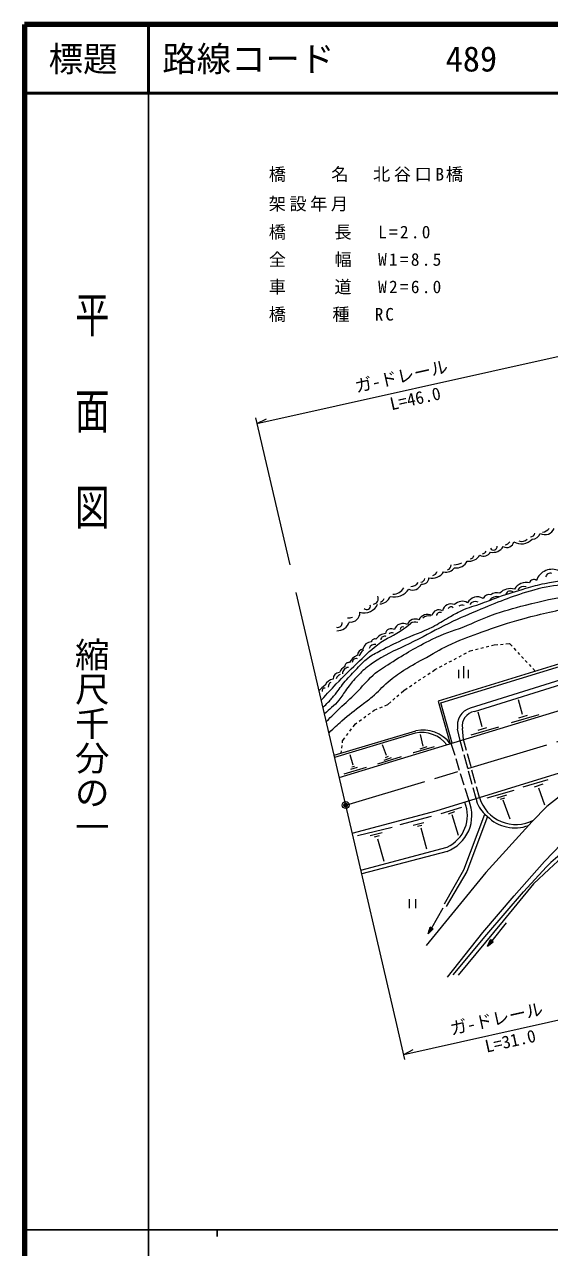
# Model space of a CAD drawing. Units: millimetres, scale not verified. Extents: x 40000 to 680000, y 20000 to 380000.
# Drawn here: x 40000 to 116232, y 202409 to 380000 of the extents above; entities that cross this region are included whole.
import ezdxf
from ezdxf.enums import TextEntityAlignment as Align

# ---------------------------------------------------------------- set-up
doc = ezdxf.new("R2010")
doc.units = ezdxf.units.MM
doc.header["$LTSCALE"] = 1000
doc.header["$PDMODE"] = 32
doc.header["$PDSIZE"] = 500
doc.linetypes.add('CHAIN', pattern=[18.5, 12, -1.5, 3.5, -1.5])
for name, color, linetype, lineweight in [('M-BGD', 7, 'Continuous', 13), ('M-BMK', 2, 'CHAIN', 13), ('M-BMK-SRVR', 3, 'Continuous', 13), ('M-STR-HTXT', 7, 'Continuous', 13), ('M-STR-STR1', 1, 'Continuous', 13), ('M-TTL', 2, 'Continuous', 140), ('M-TTL-BAND', 7, 'Continuous', 25), ('M-TTL-LINE', 7, 'Continuous', 50)]:
    doc.layers.add(name, color=color, linetype=linetype, lineweight=lineweight)
doc.layers.add('M-OTRS', color=6, linetype='Continuous')
doc.layers.add('M-TTL-TXT', color=7, linetype='Continuous')
doc.styles.add('@ＭＳ ゴシック', font='')
doc.styles.add('ＭＳ ゴシック', font='')
doc.styles.get('@ＭＳ ゴシック').set_extended_font_data('@MS Gothic')
doc.styles.get('ＭＳ ゴシック').set_extended_font_data('MS Gothic')

msp = doc.modelspace()

# ---------------------------------------------------------------- linework, layer by layer
at = {"layer": 'M-BGD'}
for p, q in [((106268, 289430), (106657, 289524)), ((107045, 289619), (107434, 289714)), ((107823, 289808), (108193, 289898)), ((108193, 289898), (108705, 289950)), ((109103, 289990), (109501, 290029)), ((109899, 290069), (110412, 290120)), ((110412, 290120), (110797, 289707)), ((122439, 288621), (100068, 281721)), ((100436, 281491), (122522, 288292)), ((102390, 287807), (102743, 287995)), ((103096, 288183), (103449, 288372)), ((103802, 288560), (104155, 288748)), ((104508, 288936), (104732, 289055)), ((104732, 289055), (105102, 289146)), ((105491, 289240), (105879, 289335)), ((111070, 289414), (111343, 289121)), ((111615, 288829), (111888, 288536)), ((112161, 288244), (112434, 287951)), ((99221, 286056), (99695, 286371)), ((99695, 286371), (99919, 286490)), ((100272, 286678), (100625, 286866)), ((100978, 287055), (101331, 287243)), ((101684, 287431), (102037, 287619)), ((103078, 285062), (103078, 286287)), ((103778, 285062), (103778, 286812)), ((104478, 285062), (104478, 286287)), ((122989, 286440), (104720, 280749)), ((105332, 280256), (123891, 286040)), ((112706, 287658), (112979, 287366)), ((113252, 287073), (113524, 286780)), ((113797, 286488), (114183, 286074)), ((85709, 270644), (132581, 284961)), ((96555, 284287), (96888, 284508)), ((97221, 284729), (97555, 284950)), ((97888, 285172), (98221, 285393)), ((98555, 285614), (98888, 285835)), ((94077, 282421), (94376, 282686)), ((94676, 282951), (95081, 283309)), ((95081, 283309), (95555, 283624)), ((95888, 283845), (96221, 284066)), ((90776, 280425), (91222, 280613)), ((91591, 280768), (91959, 280924)), ((92328, 281080), (92773, 281268)), ((92773, 281268), (93178, 281626)), ((93478, 281891), (93777, 282156)), ((100068, 281721), (101816, 275564)), ((102116, 275655), (100436, 281491)), ((112313, 279820), (111747, 281937)), ((88601, 278850), (88925, 279084)), ((89249, 279319), (89573, 279553)), ((89897, 279788), (90221, 280023)), ((90545, 280257), (90776, 280425)), ((106443, 278027), (105878, 280144)), ((110709, 278624), (114732, 279820)), ((111761, 279321), (113023, 279715)), ((84948, 273914), (96814, 277452)), ((96715, 277077), (85033, 273546)), ((86756, 276747), (86997, 277066)), ((87239, 277384), (87480, 277703)), ((87722, 278022), (88045, 278448)), ((88045, 278448), (88277, 278615)), ((103268, 276007), (102888, 277659)), ((103759, 276157), (103583, 277776)), ((104839, 276831), (108863, 278027)), ((105891, 277528), (107153, 277922)), ((86073, 274916), (86116, 275313)), ((86159, 275711), (86191, 276002)), ((86191, 276002), (86514, 276428)), ((92561, 273858), (91991, 275383)), ((97894, 275217), (97482, 276917)), ((99787, 265795), (135229, 276793)), ((104184, 274602), (103759, 276157)), ((85998, 274227), (86029, 274518)), ((87705, 272473), (87301, 273946)), ((91290, 272640), (94752, 273709)), ((92236, 273192), (93297, 273569)), ((92412, 273578), (92876, 273762)), ((96430, 274279), (96527, 274288)), ((96527, 274288), (99525, 275164)), ((97447, 274831), (98481, 275164)), ((104842, 272190), (104315, 274119)), ((86399, 271167), (89677, 272149)), ((87372, 271860), (88371, 272175)), ((87529, 272193), (87924, 272324)), ((105499, 269778), (104973, 271707)), ((112422, 269303), (116024, 270368)), ((106055, 267740), (105631, 269296)), ((107165, 267699), (111091, 268839)), ((114039, 269316), (115315, 269737)), ((114631, 269158), (115499, 266700)), ((118764, 268705), (115827, 266450)), ((108646, 267699), (110031, 268137)), ((109128, 267489), (109733, 267690)), ((109470, 267410), (110449, 264658)), ((115827, 266450), (113705, 264268)), ((87589, 262568), (99787, 265795)), ((94540, 263857), (99076, 265060)), ((100523, 265428), (103520, 266351)), ((101559, 265407), (102497, 265740)), ((102068, 265284), (102970, 262304)), ((103805, 257260), (106850, 265343)), ((107205, 265014), (104223, 257013)), ((106850, 265343), (107205, 265014)), ((88348, 262240), (93377, 263463)), ((96453, 263739), (97992, 264133)), ((97085, 263601), (97676, 263759)), ((97538, 263364), (98386, 260288)), ((113705, 264268), (107005, 256866)), ((90202, 262260), (91918, 262654)), ((90833, 262023), (91563, 262220)), ((91247, 261747), (92154, 258513)), ((88838, 257207), (101347, 260540)), ((101347, 259928), (88960, 256683)), ((115492, 258468), (117977, 261051)), ((111114, 253454), (115492, 258468)), ((112447, 254080), (115800, 257709)), ((107005, 256866), (98308, 246246)), ((100959, 252320), (103805, 257260)), ((104223, 257013), (101245, 251925)), ((116155, 257354), (113926, 255204)), ((107107, 247858), (112447, 254080)), ((113926, 255204), (109489, 249840)), ((95850, 253008), (95850, 251708)), ((96825, 251708), (96825, 253008)), ((106558, 248149), (111114, 253454)), ((100743, 251698), (99104, 248805)), ((98610, 247935), (98886, 248928)), ((98610, 247935), (99104, 248805)), ((98610, 247935), (99321, 248682)), ((99060, 248830), (98666, 248134)), ((98721, 248332), (99017, 248854)), ((99147, 248780), (98753, 248084)), ((98973, 248879), (98776, 248531)), ((98831, 248730), (98930, 248904)), ((99321, 248682), (98886, 248928)), ((98895, 248234), (99191, 248756)), ((99234, 248731), (99037, 248383)), ((99179, 248532), (99278, 248706)), ((109489, 249840), (102976, 241981)), ((109929, 249558), (107853, 246960)), ((101411, 241680), (106558, 248149)), ((102249, 242020), (107107, 247858)), ((107229, 246179), (107658, 247116)), ((107229, 246179), (107853, 246960)), ((107814, 246992), (107315, 246367)), ((107892, 246929), (107393, 246304)), ((107400, 246554), (107775, 247023)), ((107736, 247054), (107486, 246742)), ((107557, 246429), (107931, 246898)), ((107572, 246929), (107697, 247085)), ((108048, 246804), (107658, 247116)), ((107970, 246867), (107720, 246554)), ((107229, 246179), (108048, 246804)), ((107884, 246679), (108009, 246836))]:
    msp.add_line(p, q, dxfattribs=at)
for centre, radius, start, end in [((113464, 306249), 655, 269.05852, 351.002), ((113702, 306541), 1268, 270.04578, 339.07927), ((115567, 307370), 1450, 242.04084, 338.35723), ((114898, 307981), 1742, 280.84806, 318.30762), ((108038, 305061), 1714, 256.64771, 329.16382), ((108105, 304198), 515, 208.48602, 8.24465), ((110009, 305121), 1064, 241.98306, 347.56722), ((109625, 305423), 1000, 279.46097, 326.16176), ((112155, 306620), 2052, 237.33853, 319.00108), ((112216, 306107), 1164, 248.42027, 312.76927), ((102735, 302840), 1739, 260.28485, 333.81635), ((104525, 303908), 1849, 262.88229, 328.67529), ((104740, 302923), 497, 268.64513, 359.3447), ((106644, 303959), 1148, 241.93565, 330.4719), ((106434, 303789), 656, 275.64473, 335.96196), ((99189, 301509), 1926, 255.9275, 329.61326), ((99077, 300874), 887, 282.71913, 338.74508), ((101223, 301968), 1481, 255.44722, 325.35319), ((101199, 301517), 747, 288.58792, 1.52075), ((102436, 303611), 2058, 267.80189, 301.29737), ((116604, 298486), 2403, 64.57517, 160.97995), ((116347, 299624), 702, 73.16137, 164.657), ((96397, 299157), 1276, 242.36486, 341.3821), ((96092, 299731), 1317, 269.73388, 324.50873), ((97507, 299671), 646, 275.30002, 351.12016), ((97792, 299660), 929, 258.48911, 358.78927), ((112907, 296879), 2106, 78.3093, 147.38351), ((112470, 297469), 945, 66.36993, 153.11129), ((113936, 298792), 621, 50.29535, 166.12162), ((90568, 296630), 798, 275.66979, 24.98405), ((91564, 297454), 1597, 271.67681, 342.06298), ((91233, 297166), 1136, 292.52375, 331.90592), ((93716, 299357), 2477, 255.22177, 327.51948), ((93332, 299361), 2109, 274.09309, 326.72908), ((105765, 295282), 1605, 59.57979, 152.30694), ((107502, 296175), 1046, 77.8915, 152.03408), ((108531, 295671), 1248, 74.47547, 141.70539), ((108638, 295854), 1627, 76.32162, 124.28808), ((110558, 295975), 2119, 74.24334, 136.41787), ((110542, 297036), 698, 53.38204, 159.49872), ((89323, 296662), 2118, 252.58501, 337.48062), ((89721, 295546), 511, 220.29116, 16.78882), ((100175, 293970), 1042, 59.82825, 167.97586), ((101927, 294610), 1256, 66.23114, 167.99375), ((101926, 295009), 436, 42.56857, 152.49664), ((103553, 294726), 1523, 58.71014, 137.30469), ((103520, 294919), 770, 64.33243, 127.33715), ((105438, 295310), 915, 62.25343, 150.28804), ((85488, 293102), 648, 253.91292, 6.17618), ((85403, 293861), 1890, 268.38047, 341.05239), ((87052, 295259), 1429, 263.68753, 293.90729), ((87393, 294532), 1301, 261.0327, 4.80217), ((94973, 291699), 1339, 61.37886, 161.30288), ((96728, 292490), 1178, 62.97597, 160.95517), ((96729, 292135), 1102, 70.78231, 126.75922), ((98516, 292967), 1378, 62.34406, 155.4781), ((98672, 293024), 1105, 74.12905, 137.44453), ((100349, 294086), 548, 68.87918, 169.92265), ((92609, 289677), 1895, 95.82592, 146.10159), ((93245, 291426), 840, 56.76137, 170.62001), ((93353, 291090), 602, 65.53816, 132.64239), ((94910, 292135), 388, 62.64389, 175.69134), ((90404, 289076), 1278, 91.15502, 170.17045), ((90839, 289170), 807, 76.59598, 163.23132), ((90837, 290319), 460, 64.48393, 175.74353), ((92315, 290584), 598, 68.12061, 172.16216), ((89374, 286155), 2491, 117.13341, 151.60343), ((88178, 287345), 584, 72.15946, 177.32212), ((89242, 288430), 870, 96.37042, 183.69715), ((89717, 288116), 1121, 115.91772, 171.7461), ((87456, 285136), 1897, 120.28353, 155.84944), ((87041, 285751), 877, 90.74251, 182.63789), ((87082, 286766), 583, 80.04476, 179.1315), ((85009, 283537), 1431, 97.85692, 159.12805), ((84880, 283832), 768, 123.20706, 182.61397), ((85759, 284968), 945, 92.02701, 180.83718), ((86096, 284770), 864, 106.02861, 163.97139), ((85413, 281078), 3441, 120.39257, 140.26259), ((83568, 283248), 377, 78.9007, 192.60041), ((105605, 278136), 2758, 108.69942, 189.94813), ((105731, 278118), 2175, 100.58131, 189.03314), ((97711, 272616), 4571, 37.73816, 102.58423), ((97834, 272584), 4974, 36.8034, 101.83778), ((150943, 220402), 51253, 102.43111, 133.29024), ((150768, 219782), 51085, 101.89763, 132.65312), ((99372, 265156), 5588, 290.69641, 22.24672), ((99229, 265154), 5078, 294.66084, 22.28272), ((109378, 268285), 3879, 190.37193, 229.33936), ((111331, 269353), 5516, 196.99579, 297.82394), ((111214, 268992), 5648, 224.77854, 290.52076)]:
    msp.add_arc(centre, radius, start, end, dxfattribs=at)
for points, knots in [([(83337, 280830), (83717, 281184), (83821, 281287), (84116, 281595), (84540, 282036), (84753, 282306), (85142, 282778), (85726, 283488), (85979, 283944), (86575, 284645), (87215, 285398), (87606, 285792), (88297, 286499), (88880, 287094), (89164, 287483), (89832, 287981), (90515, 288490), (90962, 288683), (91712, 289086), (92905, 289724), (93588, 290055), (94815, 290624), (96533, 291419), (97582, 291677), (99269, 292537), (100204, 293014), (100666, 293393), (101583, 293904), (102313, 294311), (102715, 294559), (103476, 294903), (104609, 295416), (105305, 295550), (106472, 295979), (107408, 296324), (107924, 296542), (108865, 296873), (110391, 297411), (111258, 297683), (112809, 298144), (113872, 298461), (114477, 298610), (115561, 298846), (117397, 299245), (118461, 299276), (120305, 299636), (121874, 299942), (122753, 300117), (124308, 300484), (126738, 301058), (128088, 301422), (130501, 302062), (132352, 302553), (133393, 302817), (135234, 303344), (138534, 304287), (140366, 304872), (143660, 305834), (145575, 306392), (146657, 306674), (148571, 307234), (151449, 308076), (153040, 308623), (155932, 309418), (157636, 309886), (158603, 310105), (160330, 310483), (162605, 310981), (163890, 311229), (166197, 311543), (167782, 311759), (168688, 311714), (170279, 311878), (171965, 312052), (172921, 312082), (174589, 312381), (175794, 312597), (176214, 312687), (177653, 313047)], [0, 0, 0, 0, 1, 1, 1, 2, 2, 2, 3, 3, 3, 4, 4, 4, 5, 5, 5, 6, 6, 6, 7, 7, 7, 8, 8, 8, 9, 9, 9, 10, 10, 10, 11, 11, 11, 12, 12, 12, 13, 13, 13, 14, 14, 14, 15, 15, 15, 16, 16, 16, 17, 17, 17, 18, 18, 18, 19, 19, 19, 20, 20, 20, 21, 21, 21, 22, 22, 22, 23, 23, 23, 24, 24, 24, 25, 25, 25, 26, 26, 26, 26]), ([(177785, 312776), (176564, 312282), (176187, 312160), (175141, 311829), (173230, 311225), (172099, 311103), (170132, 310725), (167906, 310297), (166640, 310164), (164412, 309745), (162295, 309347), (161123, 309055), (159013, 308616), (157858, 308376), (157205, 308270), (156055, 308005), (153528, 307422), (152102, 307133), (149606, 306427), (147846, 305929), (146852, 305663), (145129, 305046), (143299, 304391), (142307, 303937), (140495, 303232), (139237, 302743), (138550, 302419), (137270, 301989), (134628, 301104), (133063, 300894), (130358, 300224), (128744, 299825), (127859, 299500), (126216, 299238), (124902, 299029), (124151, 299023), (122824, 298923), (121178, 298799), (120246, 298854), (118604, 298686), (116776, 298500), (115741, 298366), (113969, 297878), (110886, 297028), (109233, 296296), (106273, 295087), (104434, 294336), (103407, 293901), (101619, 293036), (99594, 292056), (98509, 291408), (96501, 290393), (94650, 289457), (93545, 289062), (91748, 288027), (90964, 287574), (90540, 287289), (89820, 286740), (89118, 286204), (88770, 285844), (88164, 285201), (87569, 284571), (87289, 284170), (86763, 283481), (86301, 282874), (86128, 282469), (85639, 281883), (85262, 281432), (85023, 281201), (84594, 280799), (84203, 280432), (84058, 280313), (83553, 279904)], [0, 0, 0, 0, 1, 1, 1, 2, 2, 2, 3, 3, 3, 4, 4, 4, 5, 5, 5, 6, 6, 6, 7, 7, 7, 8, 8, 8, 9, 9, 9, 10, 10, 10, 11, 11, 11, 12, 12, 12, 13, 13, 13, 14, 14, 14, 15, 15, 15, 16, 16, 16, 17, 17, 17, 18, 18, 18, 19, 19, 19, 20, 20, 20, 21, 21, 21, 22, 22, 22, 23, 23, 23, 24, 24, 24, 24]), ([(83818, 278766), (84750, 279699), (84993, 279940), (85758, 280680), (86685, 281579), (87247, 282038), (88164, 282948), (89145, 283924), (89578, 284589), (90609, 285512), (91496, 286306), (92112, 286605), (93114, 287248), (95423, 288729), (96744, 289531), (99203, 290748), (100923, 291600), (101997, 291826), (103778, 292543), (105364, 293182), (106209, 293650), (107821, 294219), (109717, 294889), (110807, 295189), (112751, 295698), (115355, 296380), (116846, 296628), (119486, 297148), (120874, 297421), (121656, 297553), (123056, 297759), (124926, 298034), (125993, 298034), (127868, 298272), (129273, 298450), (130068, 298503), (131457, 298775), (133586, 299192), (134810, 299341), (136871, 300017), (137931, 300365), (138493, 300648), (139533, 301053), (141243, 301717), (142206, 302077), (143912, 302754), (145545, 303402), (146427, 303851), (148083, 304440), (149405, 304910), (150174, 305087), (151514, 305505), (152844, 305919), (153562, 306247), (154916, 306570), (156349, 306911), (157172, 307015), (158629, 307228), (160586, 307514), (161690, 307625), (163658, 307820), (165718, 308024), (166872, 308163), (168940, 308270), (171381, 308397), (172755, 308411), (175198, 308319), (176550, 308268), (177007, 308251), (178656, 308122)], [0, 0, 0, 0, 1, 1, 1, 2, 2, 2, 3, 3, 3, 4, 4, 4, 5, 5, 5, 6, 6, 6, 7, 7, 7, 8, 8, 8, 9, 9, 9, 10, 10, 10, 11, 11, 11, 12, 12, 12, 13, 13, 13, 14, 14, 14, 15, 15, 15, 16, 16, 16, 17, 17, 17, 18, 18, 18, 19, 19, 19, 20, 20, 20, 21, 21, 21, 22, 22, 22, 23, 23, 23, 23]), ([(84202, 277117), (85066, 277987), (85322, 278227), (86076, 278900), (87163, 279869), (87848, 280322), (88995, 281220), (89579, 281678), (89944, 281887), (90504, 282374), (91428, 283179), (91851, 283735), (92782, 284534), (93629, 285261), (94153, 285611), (95089, 286220), (96324, 287024), (97068, 287392), (98358, 288106), (99791, 288900), (100564, 289409), (102056, 290088), (103737, 290853), (104722, 291186), (106463, 291804), (108413, 292494), (109505, 292887), (111492, 293460), (114479, 294321), (116195, 294644), (119221, 295353), (121606, 295913), (122920, 296358), (125344, 296714), (127431, 297021), (128642, 296816), (130728, 297128), (133154, 297492), (134513, 297761), (136867, 298452), (139126, 299116), (140300, 299759), (142517, 300553), (144553, 301282), (145700, 301675), (147753, 302357), (149938, 303083), (151169, 303468), (153374, 304132), (154849, 304576), (155672, 304840), (157168, 305212), (158839, 305627), (159420, 305726), (161487, 306099)], [0, 0, 0, 0, 1, 1, 1, 2, 2, 2, 3, 3, 3, 4, 4, 4, 5, 5, 5, 6, 6, 6, 7, 7, 7, 8, 8, 8, 9, 9, 9, 10, 10, 10, 11, 11, 11, 12, 12, 12, 13, 13, 13, 14, 14, 14, 15, 15, 15, 16, 16, 16, 17, 17, 17, 18, 18, 18, 18]), ([(83095, 281870), (84114, 283027), (84396, 283335), (85261, 284246), (86394, 285438), (87068, 286069), (88259, 287204), (89406, 288297), (90012, 288957), (91256, 289938), (92618, 291012), (93656, 291212), (95053, 292239), (95456, 292536), (95603, 292635), (96069, 293018)], [0, 0, 0, 0, 1, 1, 1, 2, 2, 2, 3, 3, 3, 4, 4, 4, 5, 5, 5, 5])]:
    msp.add_open_spline(points, degree=3, knots=knots, dxfattribs=at)
at = {"layer": 'M-BMK'}
msp.add_line((86639, 266652), (160049, 288664), dxfattribs=at)
at = {"layer": 'M-BMK-SRVR'}
for p, q in [((86639, 266652), (79452, 297512)), ((94057, 234794), (86639, 266652))]:
    msp.add_line(p, q, dxfattribs=at)
msp.add_circle((86639, 266652), 500, dxfattribs=at)
msp.add_point((86639, 266652), dxfattribs=at)
at = {"layer": 'M-OTRS'}
msp.add_point((86639, 266652), dxfattribs=at)
at = {"layer": 'M-STR-HTXT'}
for p, q in [((73738, 322055), (119379, 332207)), ((73549, 322866), (78511, 301556)), ((73738, 322055), (75120, 322747)), ((95068, 230453), (124257, 236946)), ((95237, 229728), (94057, 234794)), ((95068, 230453), (96451, 231144))]:
    msp.add_line(p, q, dxfattribs=at)
at = {"layer": 'M-STR-STR1'}
for p, q in [((102517, 273829), (101966, 275610)), ((103693, 274450), (103268, 276007)), ((104350, 272038), (103824, 273968)), ((103181, 271679), (102664, 273351)), ((103846, 269530), (103329, 271201)), ((105007, 269626), (104481, 271556)), ((104544, 267271), (103994, 269052)), ((105562, 267587), (105138, 269144))]:
    msp.add_line(p, q, dxfattribs=at)
at = {"layer": 'M-TTL'}
for p, q in [((40000, 380000), (40000, 20000)), ((680000, 380000), (40000, 380000))]:
    msp.add_line(p, q, dxfattribs=at)
at = {"layer": 'M-TTL-BAND'}
for p, q in [((58000, 370000), (58000, 20000)), ((40000, 205000), (579000, 205000)), ((68000, 205000), (68000, 204000))]:
    msp.add_line(p, q, dxfattribs=at)
at = {"layer": 'M-TTL-LINE'}
for p, q in [((58000, 380000), (58000, 370000)), ((40000, 370000), (680000, 370000))]:
    msp.add_line(p, q, dxfattribs=at)

# ---------------------------------------------------------------- texts
at = {"layer": 'M-STR-HTXT', "style": 'ＭＳ ゴシック'}
for s, p in [('ガ-ドレール', (88317, 325998)), ('L=46.0', (93405, 323441)), ('ガ-ドレール', (102121, 232721)), ('L=31.0', (107209, 230165))]:
    msp.add_text(s, height=1833, rotation=12.541, dxfattribs=at).set_placement(p, align=Align.BOTTOM_LEFT)
at = {"layer": 'M-STR-HTXT', "char_height": 1833, "attachment_point": 7, "style": 'ＭＳ ゴシック'}
for s, insert in [('\\T1.21;橋\u3000\u3000名\u3000北谷口B橋', (75471, 357134)), ('\\T1.2;架設年月\u3000', (75471, 352839)), ('\\T1.27;橋\u3000\u3000長\u3000L=2.0', (75471, 348740)), ('\\T1.27;全\u3000\u3000幅\u3000W1=8.5', (75471, 344760)), ('\\T1.27;車\u3000\u3000道\u3000W2=6.0', (75471, 340780)), ('\\T1.23;橋\u3000\u3000種\u3000RC', (75471, 336800))]:
    msp.add_mtext(s, dxfattribs=dict(at, insert=insert))
at = {"layer": 'M-TTL-BAND', "style": '@ＭＳ ゴシック', "width": 1.4}
msp.add_text('平  面  図', height=3666, rotation=270, dxfattribs=at).set_placement((49777, 306475), align=Align.MIDDLE_RIGHT)
at = {"layer": 'M-TTL-BAND', "style": '@ＭＳ ゴシック'}
msp.add_text('縮尺千分の一', height=3666, rotation=270, dxfattribs=at).set_placement((49777, 261030), align=Align.MIDDLE_RIGHT)
at = {"layer": 'M-TTL-TXT', "style": 'ＭＳ ゴシック'}
msp.add_text('標題', height=3666, dxfattribs=at).set_placement((48500, 375000), align=Align.MIDDLE_CENTER)
for s, p in [('路線コード', (60000, 375000)), ('489', (101142, 375000))]:
    msp.add_text(s, height=3666, dxfattribs=at).set_placement(p, align=Align.MIDDLE_LEFT)

doc.saveas('drawing.dxf')
